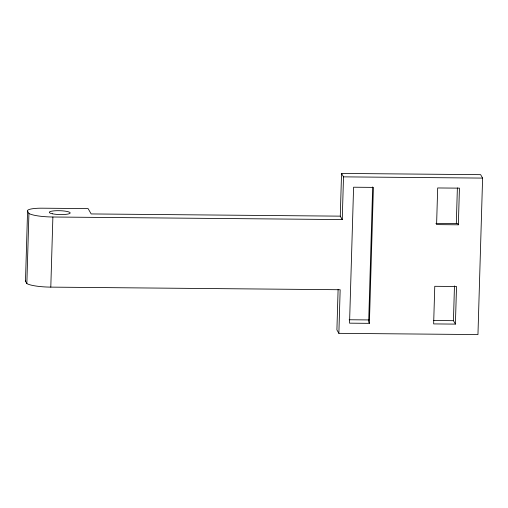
<?xml version="1.0" encoding="UTF-8"?>
<svg xmlns="http://www.w3.org/2000/svg" width="508" height="508" viewBox="0 0 508 508"><rect width="100%" height="100%" fill="white"/><g stroke="black" fill="none" stroke-linecap="round" stroke-linejoin="round"><path stroke-width="0.76" d="M340.277 216.148L341.547 173.431L480.638 174.663L482.6 178.092L477.958 334.569L338.868 333.337L340.157 289.731L50.8 287.122A22.682 4.178 1.7 0 1 26.848 283.578L25.489 281.197L27.565 211.093A16.364 3.016 1.7 0 1 42.088 208.191L88.1 208.597L91.161 213.938L340.277 216.148L342.24 219.57L52.883 217.005A22.682 4.178 1.7 0 1 28.924 213.468L27.565 211.093M26.848 283.578L28.924 213.468M50.8 287.122L52.883 217.005M338.106 289.477L336.906 329.908L338.868 333.337M342.24 219.57L343.51 176.86L341.547 173.431M372.675 186.931L368.668 322.097L369.38 323.342L349.548 323.164L353.587 187.211L373.412 187.389L369.38 323.342M455.403 324.11L456.521 286.493L434.765 286.302L433.648 323.913L455.403 324.11L453.441 320.681L454.47 285.902M456.324 223.456L457.378 187.884M458.349 224.803L459.442 188.151L437.68 187.96L436.594 224.606L458.349 224.803L457.638 223.552L435.877 223.361M343.51 176.86L482.6 178.092M349.167 319.754L368.916 319.932M433.692 320.504L453.441 320.681M25.489 281.197A16.364 3.016 1.7 0 1 25.59 280.41M52.337 213.779A10.446 1.924 1.7 0 0 69.818 213.43A10.446 1.924 1.7 0 0 57.08 210.693A10.446 1.924 1.7 0 0 52.337 213.779"/></g></svg>
